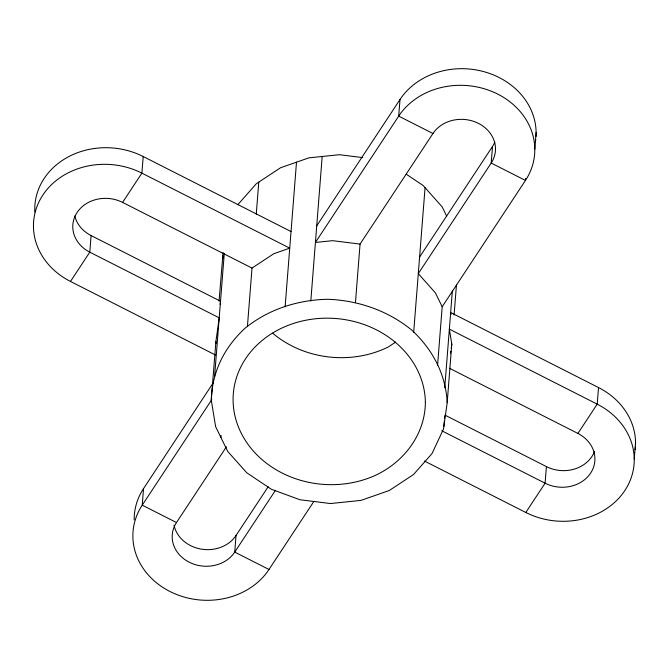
<?xml version="1.0" encoding="UTF-8"?>
<svg xmlns="http://www.w3.org/2000/svg" width="669" height="669" viewBox="0 0 669 669"><rect width="100%" height="100%" fill="white"/><g stroke="black" fill="none" stroke-linecap="round" stroke-linejoin="round"><path stroke-width="1" d="M74.786 215.987A33.45 28.909 4.5 0 0 91.093 235.563L89.788 252.171L70.488 281.448L215.552 355.047M34.821 211.956A72.804 62.919 4.5 0 1 69.442 156.262A72.804 62.919 4.5 0 1 143.199 156.529L141.887 173.137L122.594 202.406A33.45 28.909 4.5 0 0 77.069 212.516A33.45 28.909 4.5 0 0 89.788 252.171L219.206 317.842L215.895 341.55L211.279 400.162L215.619 426.638L227.711 451.399L246.71 472.749L271.338 489.24L299.913 499.743L330.486 503.548L360.976 500.395L389.299 490.494L413.526 474.522L432.015 453.565L443.497 429.063L447.193 402.671L451.801 344.058L449.359 329.14L597.208 404.16A72.804 62.919 4.5 0 1 624.888 490.477A72.804 62.919 4.5 0 1 525.801 512.471L424.447 461.041M213.035 383.136L143.542 488.562L142.229 505.17A72.804 62.919 4.5 0 0 169.918 591.48A72.804 62.919 4.5 0 0 268.997 569.486L313.794 501.533M219.072 301.134L223.086 252.489M214.598 376.455L224.266 253.618M220.895 437.451L221.063 435.394M247.405 326.689L252.012 268.077L273.78 253.727L289.736 248.149L141.887 173.137A72.804 62.919 4.5 0 0 42.808 195.131A72.804 62.919 4.5 0 0 70.488 281.448M256.252 214.205L258.786 182.11M268.185 486.731L236.04 535.493L234.735 552.101L268.997 569.486M285.128 306.77L296.501 162.182M310.809 301.067L322.182 156.487M355.448 302.706L360.056 244.093L432.96 133.507A33.45 28.909 4.5 0 1 478.486 123.397A33.45 28.909 4.5 0 1 491.197 163.052L525.458 180.438L442.184 306.77L437.568 365.383M536.02 136.543A72.804 62.919 4.5 0 0 483.754 71.625A72.804 62.919 4.5 0 0 400.003 99.514L398.699 116.122L315.417 242.454L332.593 240.673L360.056 244.093M413.685 332.259L425.066 187.68M444.743 387.761L452.369 290.798M443.873 426.379L444.275 421.236M444.517 418.15L444.676 416.093M454.084 315.024L456.45 285.002M494.792 142.196A33.45 28.909 4.5 0 1 492.509 146.452L491.197 163.052L418.301 273.646L435.368 292.821L442.184 306.77M525.625 178.364L525.458 180.438A72.804 62.919 4.5 0 0 497.778 94.128A72.804 62.919 4.5 0 0 398.699 116.122L432.96 133.507M534.815 149.053L536.128 132.445M444.918 415.098L546.406 466.594L545.101 483.202L525.801 512.471M450.99 314.522L450.663 312.532L598.512 387.552L597.208 404.16L577.907 433.437A33.45 28.909 4.5 0 1 590.627 473.092A33.45 28.909 4.5 0 1 545.101 483.202L441.749 430.761M634.245 459.093L635.55 442.485M220.084 304.328L220.377 302.263M211.279 400.162C212.048 371.839 224.316 347.454 244.938 328.312C268.428 309.262 297.906 299.779 327.977 299.286C358.459 300.431 388.037 310.734 411.753 330.085C432.525 349.302 445.771 374.163 447.193 402.671M450.505 353.332L450.789 351.275M451.224 348.181L451.801 344.058M316.73 225.846L400.003 99.514M211.73 399.744L142.229 505.17L176.491 522.548A33.45 28.909 4.5 0 0 189.21 562.211A33.45 28.909 4.5 0 0 234.735 552.101L275.494 490.277M176.491 522.548L226.431 446.792M419.605 257.038L492.509 146.452M237.829 204.689L256.319 183.732L280.545 167.76L308.869 157.859L339.359 154.706L362.757 157.616M395.672 342.085L388.187 347.027A96.227 83.165 4.5 0 1 272.709 333.204M143.199 156.529L291.048 231.549M122.594 202.406L252.012 268.077M449.417 368.234L577.907 433.437M91.093 235.563L220.519 301.234M406.15 174.132L423.134 185.505L442.142 206.855L446.675 216.154M222.66 255.583L223.145 258.569M215.895 341.55L216.221 343.54M535.735 139.629A72.804 62.919 4.5 0 1 535.451 141.686M594.574 451.341A33.45 28.909 4.5 0 1 546.406 466.594M598.512 387.552A72.804 62.919 4.5 0 1 635.533 444.525M635.45 446.583A72.804 62.919 4.5 0 1 635.165 449.668M236.04 535.493A33.45 28.909 4.5 0 1 201.294 549.124A33.45 28.909 4.5 0 1 174.007 525.09M134.185 519.947A72.804 62.919 4.5 0 1 143.542 488.562M425.375 402.437C425.116 433.479 405.272 460.222 378.194 474.02A96.227 83.165 4.5 0 1 239.234 428.929A96.227 83.165 4.5 0 1 311.528 319.264A96.227 83.165 4.5 0 1 425.375 402.437"/></g></svg>
